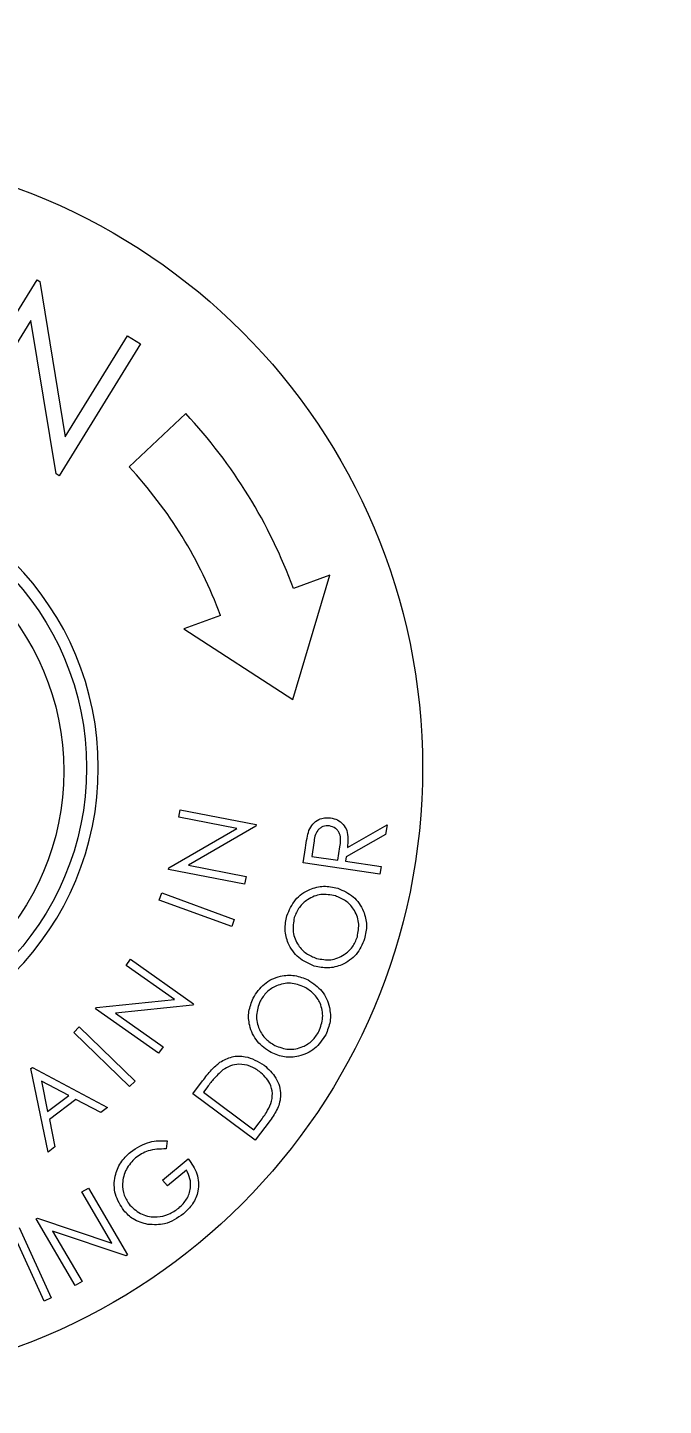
# Model space of a CAD drawing. Header units: inches. Extents: x 26 to 204, y -167 to -88.
# Drawn here: x 47.33 to 48.555, y -119.323 to -116.669 of the extents above; entities that cross this region are included whole.
import ezdxf

# ---------------------------------------------------------------- set-up
doc = ezdxf.new("R2010")
doc.units = ezdxf.units.IN
doc.header["$MEASUREMENT"] = 0
doc.layers.add('DIM', color=179, linetype='Continuous', lineweight=30)
doc.layers.add('SLD-0', color=179, linetype='Continuous')
doc.styles.add('SLDTEXTSTYLE0', font='TXT', dxfattribs={"width": 0.821468})
doc.styles.add('SLDTEXTSTYLE7', font='TXT', dxfattribs={"width": 0.75})
doc.dimstyles.new('SLDDIMSTYLE0', dxfattribs={"dimtxt": 1.5, "dimasz": 0.13, "dimexe": 0, "dimexo": 0.0625, "dimgap": 0.375, "dimtad": 0, "dimtih": 1, "dimtoh": 1, "dimdec": 0, "dimrnd": 1e-09, "dimzin": 12, "dimdsep": 46, "dimtxsty": 'SLDTEXTSTYLE0', "dimblk1": 'NONE', "dimblk2": 'NONE', "dimsah": 1, "dimcen": 0.09, "dimadec": 0, "dimazin": 3, "dimtfac": 1, "dimtdec": 3, "dimtofl": 0, "dimtmove": 0, "dimatfit": 3, "dimldrblk": 'NONE', "dimfxl": 0, "dimfrac": 2, "dimtolj": 1, "dimtzin": 12, "dimarcsym": 0})

# ---------------------------------------------------------------- blocks, each defined once
blk = doc.blocks.new('_D_2')
at = {"layer": 'DIM'}
for p, q in [((44.0428, -99.4482), (28.4291, -99.4482)), ((29.5541, -101.6982), (29.5541, -129.2431)), ((29.5541, -154.8334), (29.5541, -133.2348)), ((50.7443, -157.0834), (28.4291, -157.0834))]:
    blk.add_line(p, q, dxfattribs=at)
for points in [[(29.1791, -101.6982), (29.9291, -101.6982), (29.5541, -99.4482)], [(29.1791, -154.8334), (29.9291, -154.8334), (29.5541, -157.0834)]]:
    blk.add_solid(points, dxfattribs=at)
at = {"layer": 'DIM', "insert": (26.2568, -130.3505), "char_height": 1.5, "attachment_point": 1, "style": 'SLDTEXTSTYLE7'}
blk.add_mtext('57 5/8"', dxfattribs=at)
blk = doc.blocks.new('_NONE')

msp = doc.modelspace()

# ---------------------------------------------------------------- linework, layer by layer
at = {"layer": 'SLD-0', "color": 179, "linetype": 'Continuous', "lineweight": 15}
for p, q in [((47.1909, -117.4087), (47.3479, -117.1546)), ((47.3479, -117.1546), (47.3534, -117.158)), ((47.3534, -117.158), (47.4022, -117.4569)), ((47.3359, -117.2328), (47.2172, -117.425)), ((47.3847, -117.5285), (47.3359, -117.2328)), ((47.4022, -117.4569), (47.5223, -117.2623)), ((47.5223, -117.2623), (47.5474, -117.2779)), ((47.5474, -117.2779), (47.3904, -117.532)), ((47.6349, -117.4124), (47.5252, -117.5147)), ((47.3904, -117.532), (47.3847, -117.5285)), ((47.8407, -117.9627), (47.9124, -117.7232)), ((47.9124, -117.7232), (47.842, -117.7491)), ((47.7012, -117.8009), (47.6308, -117.8268)), ((47.6308, -117.8268), (47.8407, -117.9627)), ((47.6209, -118.1898), (47.6237, -118.1754)), ((47.733, -118.2116), (47.6209, -118.1898)), ((47.6237, -118.1754), (47.7701, -118.2038)), ((47.6019, -118.2871), (47.733, -118.2116)), ((47.7695, -118.2071), (47.64, -118.2821)), ((47.7701, -118.2038), (47.7695, -118.2071)), ((48.0198, -118.2229), (47.9434, -118.266)), ((47.946, -118.2478), (48.0224, -118.2046)), ((48.0224, -118.2046), (48.0198, -118.2229)), ((47.861, -118.2778), (47.8652, -118.2484)), ((47.8813, -118.2391), (47.8776, -118.2651)), ((47.9278, -118.2724), (47.9317, -118.247)), ((48.0088, -118.2991), (47.861, -118.2778)), ((47.8776, -118.2651), (47.9278, -118.2724)), ((47.9434, -118.266), (47.9422, -118.2744)), ((47.9422, -118.2744), (48.0109, -118.2843)), ((47.6013, -118.2903), (47.6019, -118.2871)), ((47.7478, -118.3188), (47.6013, -118.2903)), ((47.64, -118.2821), (47.7507, -118.3036)), ((47.7507, -118.3036), (47.7478, -118.3188)), ((48.0109, -118.2843), (48.0088, -118.2991)), ((47.5835, -118.3495), (47.5885, -118.3356)), ((47.723, -118.4003), (47.5835, -118.3495)), ((47.5885, -118.3356), (47.7281, -118.3864)), ((47.7281, -118.3864), (47.723, -118.4003)), ((47.5196, -118.4752), (47.528, -118.4632)), ((47.528, -118.4632), (47.6495, -118.549)), ((47.6126, -118.5408), (47.5196, -118.4752)), ((47.4625, -118.556), (47.6126, -118.5408)), ((47.4606, -118.5587), (47.4625, -118.556)), ((47.5822, -118.6444), (47.4606, -118.5587)), ((47.6476, -118.5517), (47.4992, -118.567)), ((47.4992, -118.567), (47.5911, -118.6319)), ((47.6495, -118.549), (47.6476, -118.5517)), ((47.4186, -118.6041), (47.429, -118.5934)), ((47.429, -118.5934), (47.5367, -118.6978)), ((47.5263, -118.7086), (47.4186, -118.6041)), ((47.5911, -118.6319), (47.5822, -118.6444)), ((47.336, -118.6738), (47.3389, -118.6716)), ((47.3691, -118.8347), (47.336, -118.6738)), ((47.3389, -118.6716), (47.4835, -118.7488)), ((47.3564, -118.6979), (47.3683, -118.7563)), ((47.4089, -118.7257), (47.3564, -118.6979)), ((47.5367, -118.6978), (47.5263, -118.7086)), ((47.6484, -118.7224), (47.667, -118.6975)), ((47.3683, -118.7563), (47.4089, -118.7257)), ((47.7685, -118.8119), (47.6484, -118.7224)), ((47.6749, -118.711), (47.6686, -118.7195)), ((47.6686, -118.7195), (47.7657, -118.7919)), ((47.4228, -118.7333), (47.3716, -118.7717)), ((47.4708, -118.7583), (47.4228, -118.7333)), ((47.4835, -118.7488), (47.4708, -118.7583)), ((47.3716, -118.7717), (47.3823, -118.8247)), ((47.7657, -118.7919), (47.7761, -118.778)), ((47.797, -118.7737), (47.7685, -118.8119)), ((47.3823, -118.8247), (47.3691, -118.8347)), ((47.5987, -118.8128), (47.5969, -118.8286)), ((47.5899, -118.8889), (47.6393, -118.8476)), ((47.5992, -118.8999), (47.5899, -118.8889)), ((47.6357, -118.8694), (47.5992, -118.8999)), ((47.4344, -118.9115), (47.447, -118.9041)), ((47.492, -119.0099), (47.4344, -118.9115)), ((47.447, -118.9041), (47.5224, -119.0326)), ((47.3462, -118.9633), (47.349, -118.9617)), ((47.4216, -119.0918), (47.3462, -118.9633)), ((47.349, -118.9617), (47.492, -119.0099)), ((47.3614, -119.1217), (47.3, -118.9863)), ((47.3135, -118.9802), (47.3749, -119.1156)), ((47.5195, -119.0343), (47.3778, -118.9869)), ((47.3778, -118.9869), (47.4348, -119.084)), ((47.5224, -119.0326), (47.5195, -119.0343)), ((47.4348, -119.084), (47.4216, -119.0918)), ((47.3749, -119.1156), (47.3614, -119.1217))]:
    msp.add_line(p, q, dxfattribs=at)
for centre, radius in [((46.9035, -118.0944), 1.1875), ((46.9035, -118.0944), 0.54), ((46.9035, -118.1011), 0.496)]:
    msp.add_circle(centre, radius, dxfattribs=at)
for radius, start, end in [(1, 20.2005, 43), (0.5625, 270.764, 89.236), (0.85, 20.2005, 43)]:
    msp.add_arc((46.9035, -118.0944), radius, start, end, dxfattribs=at)
for points, knots in [([(47.872, -118.2153), (47.8742, -118.2109), (47.8786, -118.2022), (47.8899, -118.1938), (47.9021, -118.1901), (47.9098, -118.1907), (47.9136, -118.191)], [0, 0, 0, 0, 0.279824, 0.559484, 0.779582, 1, 1, 1, 1]), ([(47.9136, -118.191), (47.9181, -118.192), (47.9272, -118.1941), (47.9385, -118.2029), (47.9486, -118.2208), (47.9471, -118.2367), (47.946, -118.2478)], [0, 0, 0, 0, 0.187248, 0.374143, 0.561081, 1, 1, 1, 1]), ([(47.8652, -118.2484), (47.8661, -118.2421), (47.8677, -118.231), (47.8707, -118.2201), (47.872, -118.2153)], [0, 0, 0, 0, 0.5602141, 1, 1, 1, 1]), ([(47.9114, -118.2064), (47.9071, -118.2064), (47.9007, -118.2064), (47.8932, -118.2106), (47.884, -118.2194), (47.8825, -118.2304), (47.8813, -118.2391)], [0, 0, 0, 0, 0.249413, 0.37522, 0.500952, 1, 1, 1, 1]), ([(47.9317, -118.247), (47.9329, -118.2381), (47.9344, -118.227), (47.9281, -118.2156), (47.9219, -118.2094), (47.9156, -118.2076), (47.9114, -118.2064)], [0, 0, 0, 0, 0.499007, 0.62476, 0.750529, 1, 1, 1, 1]), ([(47.8294, -118.3794), (47.834, -118.3686), (47.8432, -118.347), (47.8709, -118.3282), (47.9003, -118.3206), (47.9183, -118.3245), (47.9273, -118.3264)], [0, 0, 0, 0, 0.279774, 0.559349, 0.779558, 1, 1, 1, 1]), ([(47.9273, -118.3264), (47.9379, -118.331), (47.9592, -118.3403), (47.9775, -118.3681), (47.9849, -118.3972), (47.9811, -118.415), (47.9792, -118.4239)], [0, 0, 0, 0, 0.279604, 0.559338, 0.779595, 1, 1, 1, 1]), ([(47.9228, -118.3411), (47.9135, -118.3394), (47.895, -118.3359), (47.8701, -118.3463), (47.8522, -118.3627), (47.8464, -118.3762), (47.8436, -118.383)], [0, 0, 0, 0, 0.279678, 0.559113, 0.779644, 1, 1, 1, 1]), ([(47.9652, -118.4202), (47.9669, -118.4109), (47.9702, -118.3923), (47.9601, -118.3672), (47.9433, -118.3494), (47.9296, -118.3439), (47.9228, -118.3411)], [0, 0, 0, 0, 0.2796274, 0.5591406, 0.7794973, 1, 1, 1, 1]), ([(47.8822, -118.4764), (47.8716, -118.4717), (47.8505, -118.4624), (47.8314, -118.4352), (47.8241, -118.4061), (47.8276, -118.3883), (47.8294, -118.3794)], [0, 0, 0, 0, 0.279683, 0.559261, 0.77965, 1, 1, 1, 1]), ([(47.8436, -118.383), (47.8421, -118.3922), (47.8391, -118.4108), (47.8494, -118.4357), (47.8662, -118.4534), (47.8799, -118.4589), (47.8867, -118.4616)], [0, 0, 0, 0, 0.279461, 0.55913, 0.779494, 1, 1, 1, 1]), ([(47.9792, -118.4239), (47.9746, -118.4346), (47.9655, -118.4559), (47.9379, -118.4743), (47.9089, -118.4821), (47.8911, -118.4783), (47.8822, -118.4764)], [0, 0, 0, 0, 0.2796681, 0.5593504, 0.779606, 1, 1, 1, 1]), ([(47.8867, -118.4616), (47.8959, -118.4633), (47.9142, -118.4668), (47.9389, -118.4565), (47.957, -118.4405), (47.9625, -118.427), (47.9652, -118.4202)], [0, 0, 0, 0, 0.279633, 0.559325, 0.77961, 1, 1, 1, 1]), ([(47.7644, -118.5381), (47.7708, -118.5282), (47.7837, -118.5086), (47.8144, -118.4949), (47.8448, -118.4927), (47.8618, -118.4997), (47.8703, -118.5031)], [0, 0, 0, 0, 0.279775, 0.559349, 0.779573, 1, 1, 1, 1]), ([(47.8633, -118.5169), (47.8545, -118.5135), (47.8368, -118.5068), (47.8104, -118.5126), (47.7898, -118.5256), (47.7817, -118.5379), (47.7777, -118.5441)], [0, 0, 0, 0, 0.279707, 0.559152, 0.779651, 1, 1, 1, 1]), ([(47.8911, -118.6024), (47.8944, -118.5935), (47.9009, -118.5758), (47.8955, -118.5492), (47.8821, -118.5287), (47.8696, -118.5208), (47.8633, -118.5169)], [0, 0, 0, 0, 0.279665, 0.559154, 0.77952, 1, 1, 1, 1]), ([(47.8703, -118.5031), (47.88, -118.5096), (47.8994, -118.5226), (47.9124, -118.5532), (47.9146, -118.5832), (47.9077, -118.6001), (47.9042, -118.6086)], [0, 0, 0, 0, 0.279603, 0.559295, 0.779566, 1, 1, 1, 1]), ([(47.7992, -118.6431), (47.7896, -118.6366), (47.7704, -118.6236), (47.7564, -118.5935), (47.7544, -118.5634), (47.7611, -118.5465), (47.7644, -118.5381)], [0, 0, 0, 0, 0.279706, 0.559307, 0.779676, 1, 1, 1, 1]), ([(47.7777, -118.5441), (47.7746, -118.553), (47.7684, -118.5707), (47.7742, -118.5971), (47.7875, -118.6176), (47.8, -118.6254), (47.8063, -118.6293)], [0, 0, 0, 0, 0.279422, 0.559072, 0.779462, 1, 1, 1, 1]), ([(47.9042, -118.6086), (47.8978, -118.6183), (47.885, -118.6377), (47.8545, -118.6509), (47.8245, -118.6534), (47.8076, -118.6465), (47.7992, -118.6431)], [0, 0, 0, 0, 0.279699, 0.559378, 0.779627, 1, 1, 1, 1]), ([(47.8063, -118.6293), (47.815, -118.6326), (47.8325, -118.6393), (47.8587, -118.6335), (47.8794, -118.621), (47.8872, -118.6086), (47.8911, -118.6024)], [0, 0, 0, 0, 0.279616, 0.559321, 0.779612, 1, 1, 1, 1]), ([(47.7004, -118.6616), (47.708, -118.6575), (47.723, -118.6494), (47.7547, -118.6491), (47.7738, -118.6603), (47.7854, -118.6671)], [0, 0, 0, 0, 0.280457, 0.560928, 1, 1, 1, 1]), ([(47.667, -118.6975), (47.6725, -118.6901), (47.6823, -118.6769), (47.6949, -118.6662), (47.7004, -118.6616)], [0, 0, 0, 0, 0.560436, 1, 1, 1, 1]), ([(47.7061, -118.6765), (47.6997, -118.6824), (47.6884, -118.6931), (47.679, -118.7055), (47.6749, -118.711)], [0, 0, 0, 0, 0.559515, 1, 1, 1, 1]), ([(47.7765, -118.6793), (47.7705, -118.6755), (47.7585, -118.6678), (47.7386, -118.6645), (47.7203, -118.6675), (47.7108, -118.6735), (47.7061, -118.6765)], [0, 0, 0, 0, 0.280234, 0.559837, 0.779831, 1, 1, 1, 1]), ([(47.7854, -118.6671), (47.7938, -118.6748), (47.8107, -118.6903), (47.82, -118.7226), (47.8125, -118.7517), (47.8022, -118.7663), (47.797, -118.7737)], [0, 0, 0, 0, 0.279969, 0.559016, 0.778797, 1, 1, 1, 1]), ([(47.7988, -118.7412), (47.8002, -118.7347), (47.8031, -118.7218), (47.7967, -118.6981), (47.7842, -118.6865), (47.7765, -118.6793)], [0, 0, 0, 0, 0.2804755, 0.560911, 1, 1, 1, 1]), ([(47.7761, -118.778), (47.781, -118.7715), (47.7897, -118.76), (47.796, -118.7469), (47.7988, -118.7412)], [0, 0, 0, 0, 0.560407, 1, 1, 1, 1]), ([(47.5151, -118.9473), (47.5087, -118.9373), (47.4959, -118.9171), (47.4961, -118.8828), (47.5077, -118.8541), (47.521, -118.8411), (47.5277, -118.8346)], [0, 0, 0, 0, 0.27948, 0.55891, 0.77932, 1, 1, 1, 1]), ([(47.5277, -118.8346), (47.5399, -118.8266), (47.5616, -118.8124), (47.5874, -118.8127), (47.5987, -118.8128)], [0, 0, 0, 0, 0.558736, 1, 1, 1, 1]), ([(47.5969, -118.8286), (47.5849, -118.8287), (47.5634, -118.8289), (47.5455, -118.8405), (47.5376, -118.8456)], [0, 0, 0, 0, 0.55983, 1, 1, 1, 1]), ([(47.5376, -118.8456), (47.5311, -118.8526), (47.518, -118.8666), (47.5112, -118.8933), (47.5144, -118.9182), (47.5227, -118.9307), (47.5269, -118.937)], [0, 0, 0, 0, 0.27982, 0.559575, 0.779879, 1, 1, 1, 1]), ([(47.6393, -118.8476), (47.6458, -118.8568), (47.6588, -118.8753), (47.6604, -118.908), (47.6493, -118.9352), (47.6365, -118.9474), (47.6301, -118.9535)], [0, 0, 0, 0, 0.2802257, 0.559157, 0.7792581, 1, 1, 1, 1]), ([(47.6213, -118.9424), (47.6267, -118.937), (47.6377, -118.9262), (47.6444, -118.9055), (47.6439, -118.8855), (47.6385, -118.8748), (47.6357, -118.8694)], [0, 0, 0, 0, 0.28014, 0.55973, 0.779814, 1, 1, 1, 1]), ([(47.5269, -118.937), (47.5343, -118.9436), (47.549, -118.9569), (47.5772, -118.961), (47.6022, -118.9557), (47.6149, -118.9468), (47.6213, -118.9424)], [0, 0, 0, 0, 0.279286, 0.558796, 0.779346, 1, 1, 1, 1]), ([(47.5616, -118.974), (47.5516, -118.9713), (47.5336, -118.9665), (47.5207, -118.9532), (47.5151, -118.9473)], [0, 0, 0, 0, 0.5593057, 1, 1, 1, 1]), ([(47.6301, -118.9535), (47.6184, -118.9616), (47.5977, -118.9761), (47.5726, -118.9746), (47.5616, -118.974)], [0, 0, 0, 0, 0.5596922, 1, 1, 1, 1])]:
    msp.add_open_spline(points, degree=3, knots=knots, dxfattribs=at)

# ---------------------------------------------------------------- dimensions: what is measured, and where the dimension line sits
at = {"layer": 'DIM'}
dim = msp.add_linear_dim(base=(29.5541, -157.0834), p1=(44.7928, -99.4482), p2=(51.4943, -157.0834), angle=90, text='57 5/8""', dimstyle='SLDDIMSTYLE0', dxfattribs=at)
dim.commit()
dim.dimension.update_dxf_attribs({"geometry": '_D_2', "text_midpoint": (29.5541, -131.2389), "dimtype": 160})

doc.saveas('drawing.dxf')
